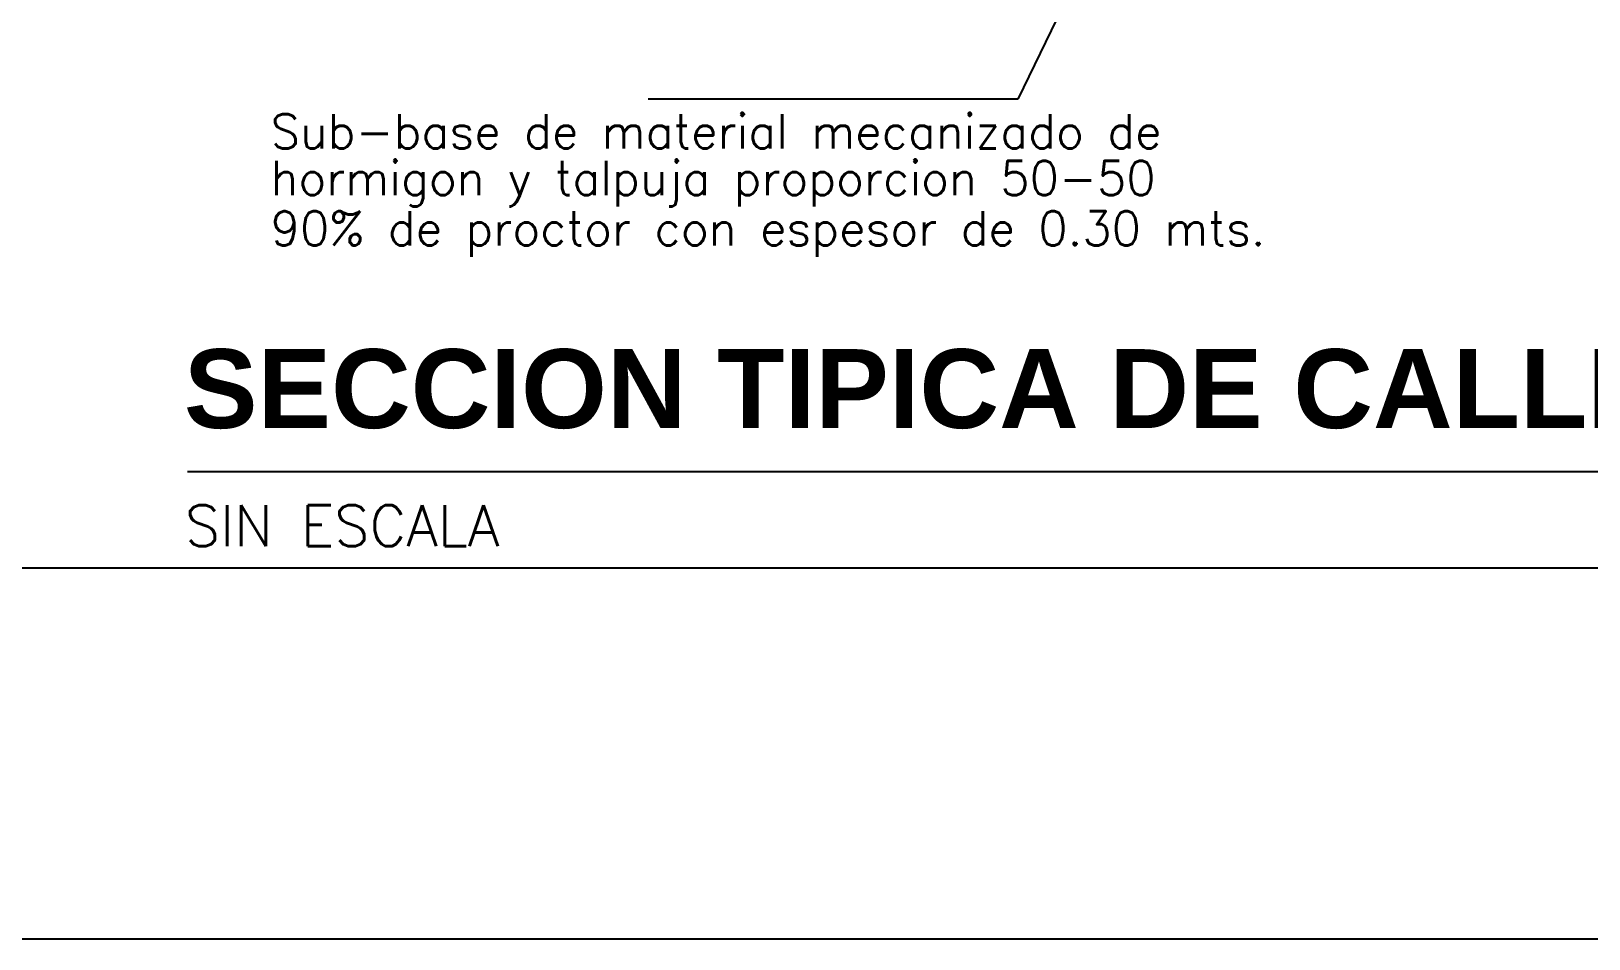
# Model space of a CAD drawing. Header units: millimetres. Extents: x 603733 to 1211550, y 1310999 to 2622648.
# Drawn here: x 604406.42 to 604437.87, y 1311031.83 to 1311050.17 of the extents above; entities that cross this region are included whole.
import ezdxf

# ---------------------------------------------------------------- set-up
doc = ezdxf.new("R2010")
doc.units = ezdxf.units.MM
doc.layers.add('acera', color=8, linetype='Continuous')
doc.layers.add('CAJETIN', color=5, linetype='Continuous')
doc.styles.add('ARIALTEXT', font='')
doc.styles.add('ROMANS', font='ROMANS', dxfattribs={"height": 0.2})
doc.styles.get('ARIALTEXT').set_extended_font_data('Arial', bold=True)

msp = doc.modelspace()

# ---------------------------------------------------------------- linework, layer by layer
at = {"color": 1}
msp.add_line((604409.571, 1311041.272), (604459.476, 1311041.272), dxfattribs=at)
msp.add_lwpolyline([(604224.805, 1311031.828), (604645.305, 1311031.828), (604645.305, 1311328.828), (604224.805, 1311328.828)], close=True)
at = {"layer": 'acera', "color": 7}
for p, q in [((604429.386, 1311055.077), (604426.341, 1311048.799)), ((604426.341, 1311048.799), (604418.878, 1311048.799))]:
    msp.add_line(p, q, dxfattribs=at)
at = {"layer": 'CAJETIN'}
msp.add_lwpolyline([(604232.305, 1311039.328), (604637.805, 1311039.328), (604637.805, 1311321.328), (604232.305, 1311321.328)], close=True, dxfattribs=at)

# ---------------------------------------------------------------- texts
at = {"style": 'ROMANS'}
for s, p in [('Sub-base de material mecanizado de ', (604411.252, 1311047.802)), ('hormigon y talpuja proporcion 50-50', (604411.252, 1311046.86)), ('90%%% de proctor con espesor de 0.30 mts.', (604411.252, 1311045.842))]:
    msp.add_text(s, height=0.69034, dxfattribs=at).set_placement(p)
at = {"color": 1, "style": 'ROMANS'}
msp.add_text('SIN ESCALA', height=0.828, dxfattribs=at).set_placement((604409.52, 1311039.765))
at = {"color": 3, "insert": (604409.501, 1311043.746), "char_height": 1.59469, "attachment_point": 1, "style": 'ARIALTEXT'}
msp.add_mtext('SECCION TIPICA DE CALLE CON BOULEVARD', dxfattribs=at)

doc.saveas('drawing.dxf')
